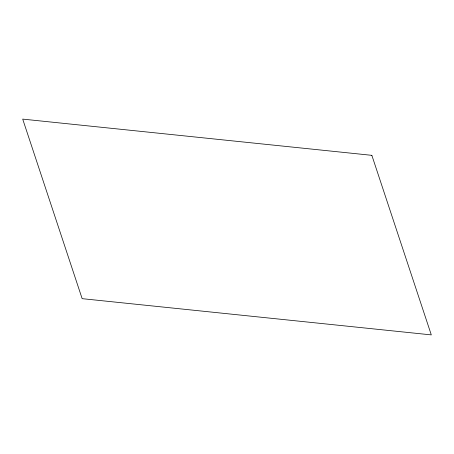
<?xml version="1.0" encoding="UTF-8"?>
<svg xmlns="http://www.w3.org/2000/svg" width="454" height="454" viewBox="0 0 454 454"><rect width="100%" height="100%" fill="white"/><g stroke="black" fill="none" stroke-linecap="round" stroke-linejoin="round"><path stroke-width="0.68" d="M371.849 155.336L22.7 119.107L82.151 298.664L431.3 334.893L371.849 155.336"/></g></svg>
